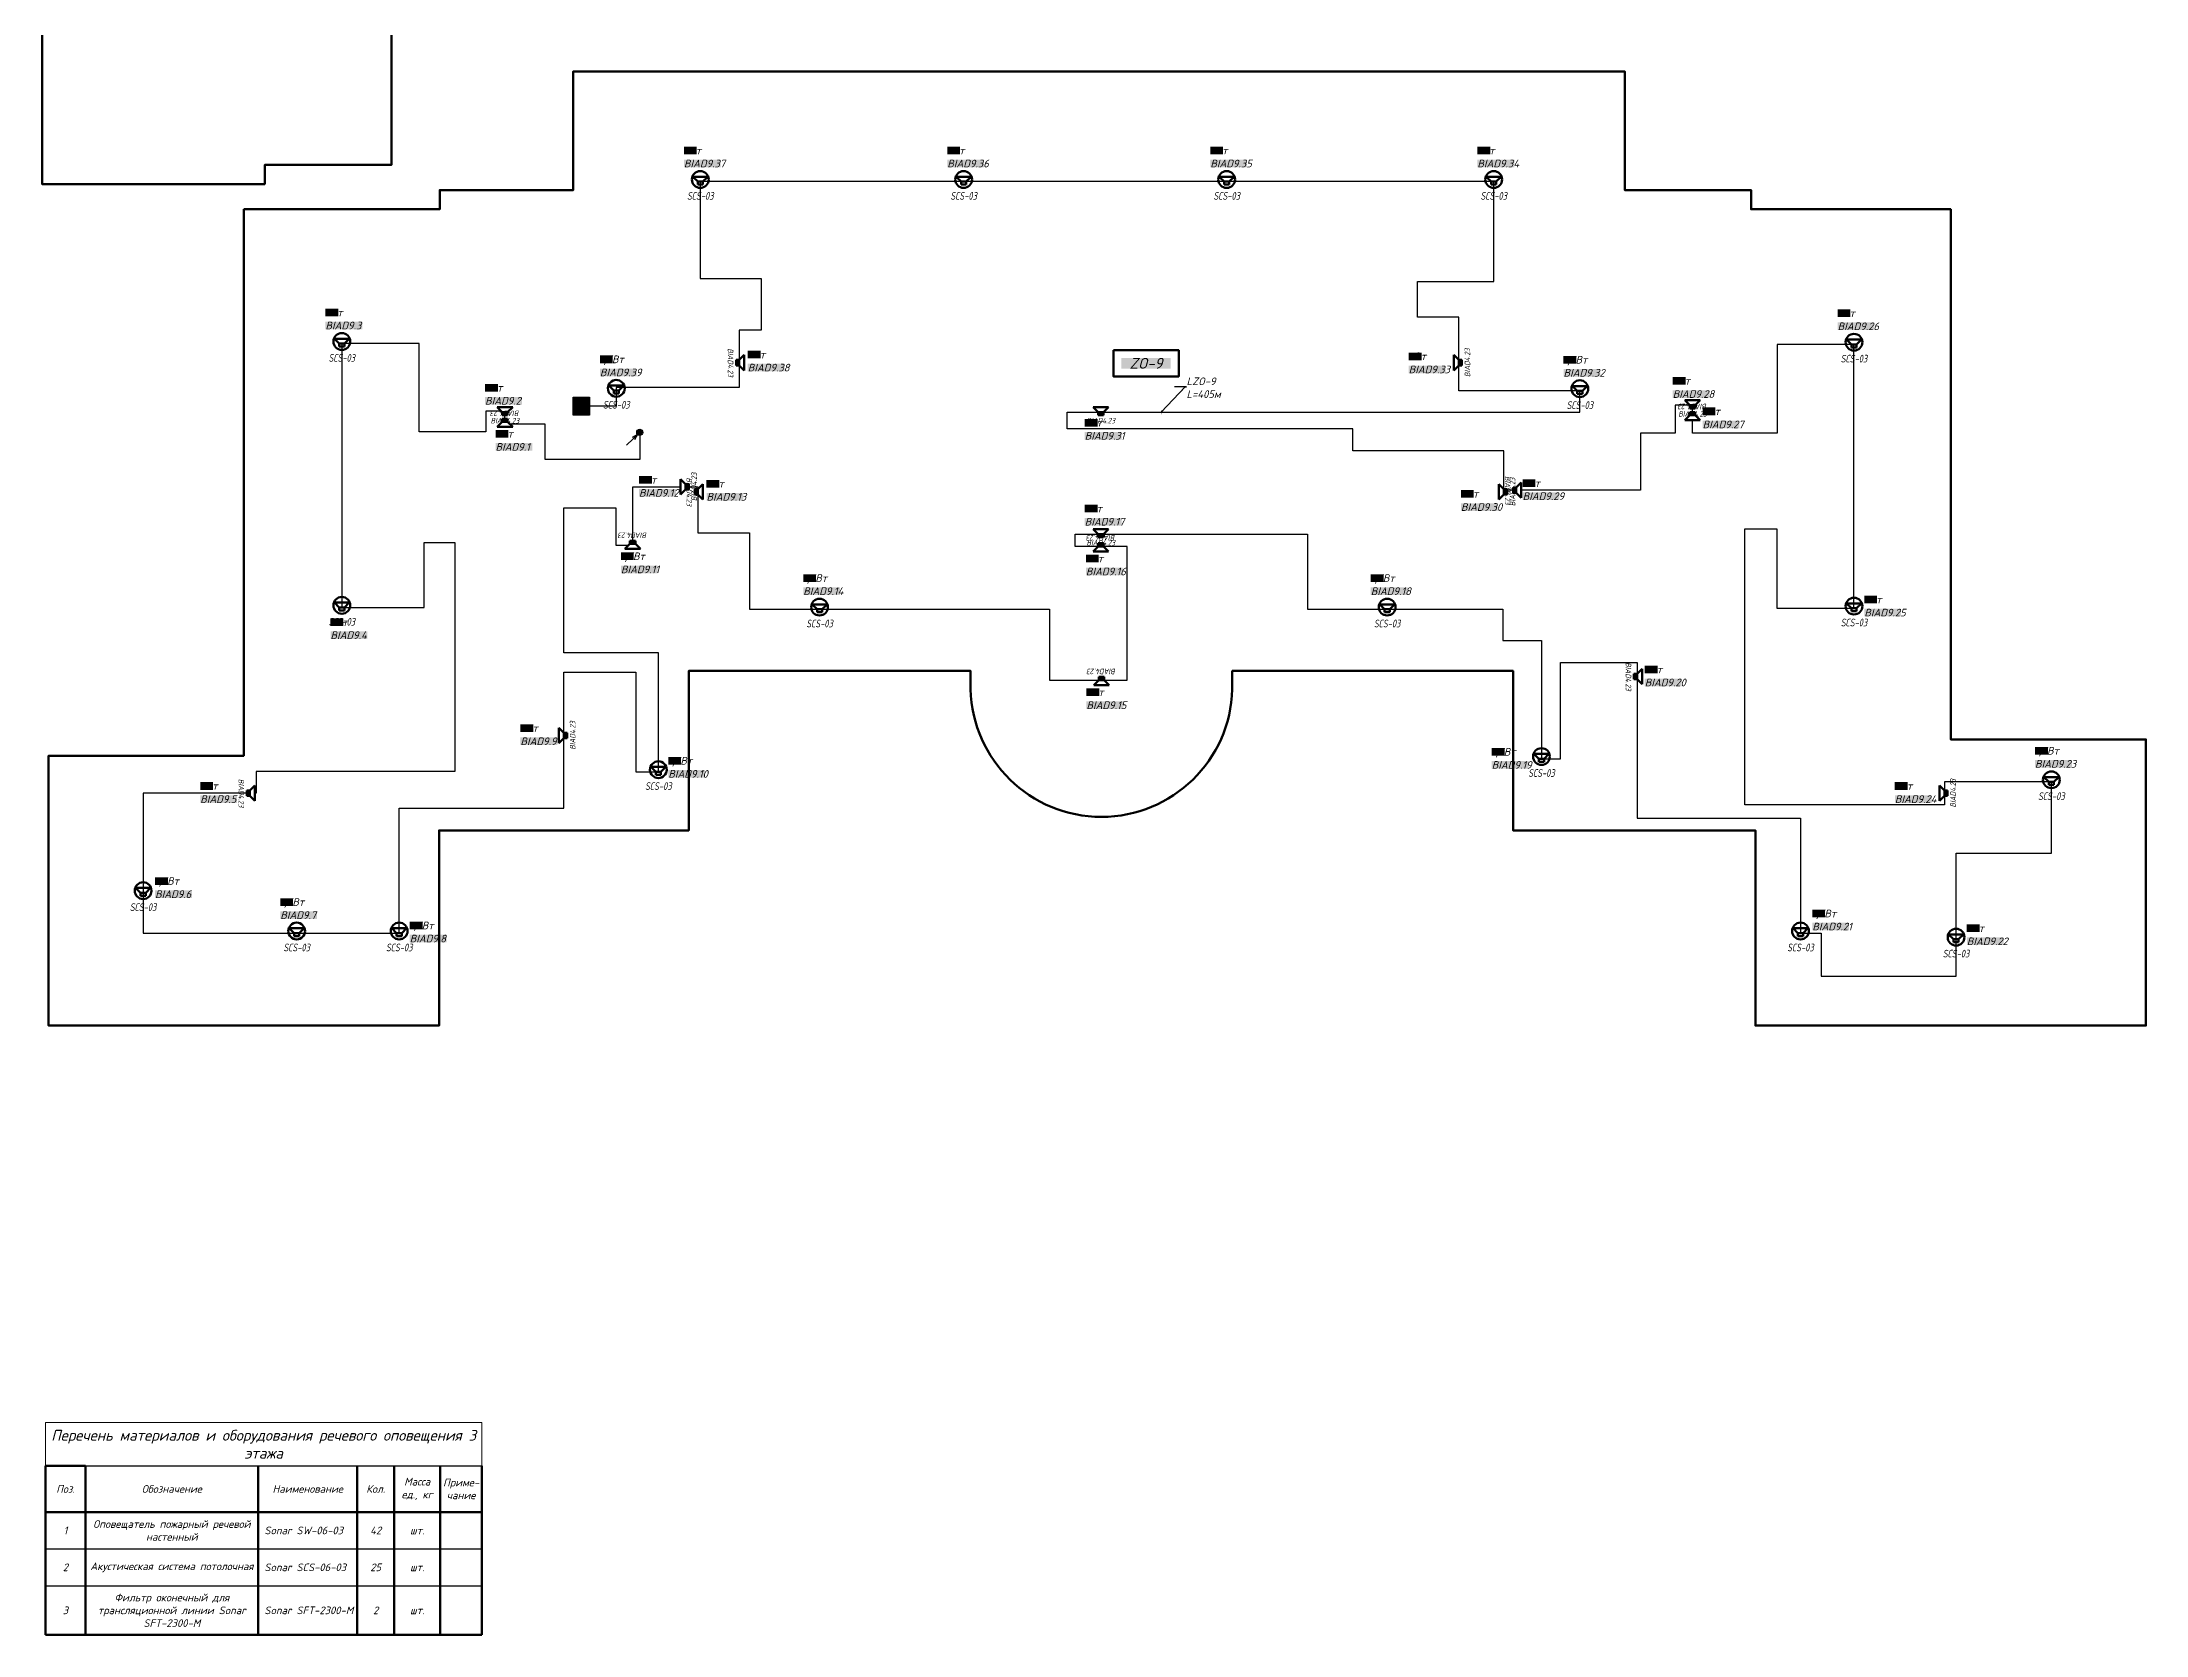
# Model space of a CAD drawing. Extents: x -152830 to 1281226, y -304852 to -2349.
# Drawn here: x 571940 to 640366, y -143858 to -92031 of the extents above; entities that cross this region are included whole.
import ezdxf
from ezdxf import colors
from ezdxf.entities.mleader import LeaderData, LeaderLine
from ezdxf.enums import TextEntityAlignment as Align
from ezdxf.math import Vec2, Vec3

# ---------------------------------------------------------------- set-up
doc = ezdxf.new("R2010")
doc.units = 0
doc.header["$LTSCALE"] = 100
doc.linetypes.add('CONTI', pattern=[0])
doc.layers.get('Defpoints').update_dxf_attribs({"color": 42})
for name, color, linetype in [('_1', 7, 'Continuous'), ('_СОУЭ_Аннотации', 7, 'Continuous'), ('ODG - Проводка', 3, 'Continuous')]:
    doc.layers.add(name, color=color, linetype=linetype)
for name, color, linetype, lineweight in [('_13_СОУЭ_линии', 5, 'Continuous', 70), ('_СОУЭ Оповещение_речевое', 7, 'Continuous', 30), ('НО Оповещатели Речь', 5, 'Continuous', 50), ('Радио', 5, 'Continuous', 30)]:
    doc.layers.add(name, color=color, linetype=linetype, lineweight=lineweight)
doc.styles.add('OlympDesign', font='isocpeui.ttf', dxfattribs={"height": 250})
doc.linetypes.add('Открыто в трубе', pattern='A,2,[1,BDG_GOST,S=1,R=0,X=0,Y=0],-4', length=6)

# ---------------------------------------------------------------- blocks, each defined once
blk = doc.blocks.new('*U105')
at = {"layer": 'НО Оповещатели Речь', "color": 5}
for p, q in [((-84, -184), (-242, -26)), ((-242, -26), (242, -26)), ((-84, -184), (84, -184)), ((-84, -281), (-84, -184)), ((84, -281), (-84, -281)), ((84, -184), (242, -26)), ((84, -281), (84, -184))]:
    blk.add_line(p, q, dxfattribs=at)
blk.add_circle((0, -114), 273, dxfattribs=at)
at = {"layer": 'Defpoints', "lineweight": 50, "ltscale": 100, "style": 'OlympDesign', "width": 0.8}
blk.add_text('SСS-03', height=250, dxfattribs=at).set_placement((0, -649), align=Align.MIDDLE_CENTER)
blk = doc.blocks.new('*U120')
at = {"layer": 'ODG - Проводка'}
h = blk.add_hatch(color=0, dxfattribs=at)
edge = h.paths.add_edge_path()
edge.add_arc((0, 0), 50, 0, 360)
at = {"layer": 'ODG - Проводка', "color": 0}
for points in [[(0, 0), (212, 212)], [(35, 35), (85, 122)], [(35, 35), (122, 85)]]:
    blk.add_lwpolyline(points, dxfattribs=at)
blk.add_circle((0, 0), 50, dxfattribs=at)
blk = doc.blocks.new('SFT-2300-М')
at = {"true_color": 0xffffff}
h = blk.add_hatch(color=7, dxfattribs=at)
h.dxf.hatch_style = 1
h.paths.add_polyline_path([(250, 292), (-274, 292), (-274, -295), (250, -295)])
at = {"layer": '_1', "lineweight": 30}
h = blk.add_hatch(color=5, dxfattribs=at)
h.dxf.hatch_style = 1
h.paths.add_polyline_path([(177, -2, 1), (-202, -2, 1)])
at = {"color": 5, "lineweight": 30}
blk.add_lwpolyline([(-274, 292), (250, 292), (250, -295), (-274, -295)], close=True, dxfattribs=at)
blk.add_circle((-12, -2), 189, dxfattribs=at)
blk = doc.blocks.new('*U104')
at = {"color": 5}
blk.add_wipeout([(-348, 366), (348, 366), (121, 140), (121, 0), (-121, 0), (-121, 140)], dxfattribs=at).dxf.layer = 'НО Оповещатели Речь'
at = {"layer": 'НО Оповещатели Речь'}
h = blk.add_hatch(color=5, dxfattribs=at)
h.dxf.hatch_style = 1
h.set_gradient(color1=(0, 0, 255), color2=(0, 0, 255), tint=1)
h.paths.add_polyline_path([(-121, 0), (121, 0), (121, 140), (-121, 140)])
at = {"layer": 'НО Оповещатели Речь', "color": 5}
for p, q in [((-121, 140), (-348, 366)), ((-348, 366), (348, 366)), ((121, 140), (-121, 140)), ((-121, 140), (-121, 0)), ((-121, 0), (121, 0)), ((121, 140), (348, 366)), ((121, 0), (121, 140))]:
    blk.add_line(p, q, dxfattribs=at)
at = {"layer": 'Defpoints', "lineweight": 50, "ltscale": 100, "style": 'OlympDesign', "width": 0.8}
blk.add_text('BIAD4.23', height=250, dxfattribs=at).set_placement((0, -250), align=Align.MIDDLE_CENTER)
blk = doc.blocks.new('_ArchTick')
at = {"color": 0, "linetype": 'ByBlock', "const_width": 0.15}
blk.add_lwpolyline([(-0.5, -0.5), (0.5, 0.5)], dxfattribs=at)
blk = doc.blocks.new('*T2332')
at = {"color": 0, "lineweight": 50, "transparency": 16777216}
for p, q in [((0, -1410), (1300, -1410)), ((0, -1410), (0, -6910)), ((1300, -1410), (1300, -6910)), ((6919, -1410), (6919, -6910)), ((10139, -1410), (10139, -6910)), ((11339, -1410), (11339, -6910)), ((12839, -1410), (12839, -6910)), ((14195, -1410), (14195, -6910)), ((0, -2910), (14195, -2910)), ((0, -6910), (14195, -6910))]:
    blk.add_line(p, q, dxfattribs=at)
at = {"color": 0, "linetype": 'ByBlock', "lineweight": -2, "transparency": 16777216}
blk.add_line((1300, -1410), (14195, -1410), dxfattribs=at)
at = {"color": 0, "transparency": 16777216}
for p, q in [((0, -4110), (1300, -4110)), ((12839, -4110), (14195, -4110)), ((0, -5310), (1300, -5310)), ((12839, -5310), (14195, -5310))]:
    blk.add_line(p, q, dxfattribs=at)
at = {"color": 0, "lineweight": -2, "transparency": 16777216}
for p, q in [((1300, -4110), (12839, -4110)), ((1300, -5310), (12839, -5310))]:
    blk.add_line(p, q, dxfattribs=at)
at = {"layer": 'Defpoints', "color": 8, "linetype": 'ByBlock', "lineweight": 0, "transparency": 16777216}
for p, q in [((0, 0), (14195, 0)), ((0, 0), (0, -1410)), ((14195, 0), (14195, -1410))]:
    blk.add_line(p, q, dxfattribs=at)
at = {"color": 0, "transparency": 16777216, "style": 'OlympDesign'}
for s, insert, char_height, width, attachment_point in [('Перечень материалов и оборудования речевого оповещения 3 этажа', (7097, -705), 350, 13794.54, 5), ('Поз.', (650, -2160), 250, 900, 5), ('Обозначение', (4110, -2160), 250, 5219.44, 5), ('Наименование', (8529, -2160), 250, 2819.56, 5), ('Кол.', (10739, -2160), 250, 800, 5), ('Масса ед., кг', (12089, -2160), 250, 1100, 5), ('Приме- чание', (13517, -2160), 250, 955.55, 5), ('1', (650, -3510), 250, 900, 5), ('Оповещатель пожарный речевой настенный ', (4110, -3510), 250, 5219.44, 5), ('Sonar SW-06-03', (7119, -3510), 250, 2819.56, 4), ('42', (10739, -3510), 250, 800, 5), ('шт.', (12089, -3510), 250, 1100, 5), ('2', (650, -4710), 250, 900, 5), ('Акустическая система потолочная', (4110, -4710), 250, 5219.44, 5), ('Sonar SCS-06-03', (7119, -4710), 250, 2819.56, 4), ('25', (10739, -4710), 250, 800, 5), ('шт.', (12089, -4710), 250, 1100, 5), ('3', (650, -6110), 250, 900, 5), ('Фильтр оконечный для трансляционной линии Sonar SFT-2300-М', (4110, -6110), 250, 5219.44, 5), ('Sonar SFT-2300-М', (7119, -6110), 250, 2819.56, 4), ('2', (10739, -6110), 250, 800, 5), ('шт.', (12089, -6110), 250, 1100, 5)]:
    blk.add_mtext(s, dxfattribs=dict(at, insert=insert, char_height=char_height, width=width, attachment_point=attachment_point))

msp = doc.modelspace()

# ---------------------------------------------------------------- linework, layer by layer
at = {"layer": '_13_СОУЭ_линии', "color": 5, "lineweight": 30}
msp.add_lwpolyline([(591379.993698, -104729.312879), (591379.993698, -105614.517572), (588306.450292, -105614.517572), (588306.450292, -104462.77254), (586995.553806, -104462.77254), (586995.553806, -104039.544259), (586378.449759, -104039.544259), (586378.449759, -104710.488257), (584202.06217, -104710.488257), (584202.06217, -101842.10538), (581688.047107, -101842.10538), (581688.047107, -110424.991239), (584366.289336, -110424.991239), (584366.289336, -108317.940808), (585370.086991, -108317.940808), (585370.086991, -115764.0038), (578900.566614, -115764.0038), (578900.566614, -116469.809546), (575225.553806, -116469.809546), (575225.553806, -121024.800488), (583555.553806, -121024.80017), (583555.553806, -116954.2123), (588915.170364, -116954.2123), (588915.170364, -112531.579539), (591247.202116, -112531.579539), (591247.202116, -115774.783311), (591984.468919, -115774.783311), (591984.468919, -111901.538775), (588915.170364, -111901.538775), (588915.170364, -107184.37465), (590605.44209, -107184.37465), (590605.44209, -108397.869036), (591148.88375, -108397.869036), (591148.88375, -106502.327286), (593270.937247, -106502.327286), (593270.937247, -107995.099545), (594949.022608, -107995.099545), (594949.022608, -110484.800488), (604707.89721, -110484.800488), (604707.89721, -112790.193014), (607230.794358, -112790.193014), (607230.794358, -108440.193014), (605543.749744, -108440.193014), (605543.749744, -108039.42613), (613097.631415, -108039.42613), (613097.631415, -110484.800488), (619450.594629, -110484.800488), (619450.594629, -111506.940094), (620705.053806, -111506.940094), (620705.053806, -115349.197954), (621324.62516, -115349.197954), (621324.62516, -112220.54568), (623815.954423, -112220.54568), (623815.954423, -117279.599897), (629130.55695, -117279.599897), (629130.55695, -121024.800488), (629806.733119, -121024.800488), (629806.733119, -122422.3337), (634190.553891, -122422.3337), (634190.553891, -118425.268568), (637290.721551, -118425.268568), (637290.721551, -116103.317216), (633815.170364, -116103.317216), (633815.170364, -116853.121326), (627319.290176, -116853.121326), (627319.290176, -107869.923433), (628359.353893, -107869.923433), (628359.353893, -110452.300488), (630870.553806, -110452.300488), (630870.553806, -101867.10538), (628371.480104, -101867.10538), (628371.480104, -104753.546466), (625620.553806, -104753.546466), (625620.553806, -103849.42613), (625054.11277, -103849.42613), (625054.11277, -104753.546466), (623930.181826, -104753.546466), (623930.181826, -106615.409951), (619485.170613, -106615.409951), (619485.170613, -105327.173261), (614567.322688, -105327.173261), (614567.322688, -104610.004083), (605283.088799, -104610.004083), (605283.088799, -104069.42613), (621955.394191, -104069.42613), (621955.394191, -103379.402478), (618017.602487, -103379.402478), (618017.602487, -100985.807929), (616669.128977, -100985.807929), (616669.128977, -99824.546389), (619153.053806, -99824.546389), (619153.053806, -96570.908533), (593348.053806, -96570.908533), (593348.053806, -99718.744487), (595330.148858, -99718.744487), (595330.148858, -101408.566448), (594613.505124, -101408.566448), (594613.505124, -103271.131138), (590615.71342, -103271.131138), (590615.71342, -103876.05772), (589739.949548, -103876.05772)], dxfattribs=at)
at = {"layer": '_СОУЭ_Аннотации', "color": 67, "linetype": 'CONTI', "lineweight": 60, "ltscale": 100, "true_color": 0x727430}
msp.add_lwpolyline([(583300.371028, -87399.809572), (583300.371028, -96027.428869), (579180.553806, -96027.428869), (579180.553806, -96649.809572), (571940.371527, -96649.853967), (571940.371028, -72484.809572)], dxfattribs=at)
msp.add_lwpolyline([(578500.540409, -97469.419356), (578500.540409, -115254.844294), (572150.464598, -115254.844294), (572150.553806, -124029.809572), (584850.553806, -124029.809572), (584850.553806, -117679.809572), (592970.553806, -117679.809572), (592970.553806, -112489.809572), (602140.122223, -112489.809572), (602140.122223, -113089.809572, 0.9753083606), (610650.251293, -113089.809572), (610650.251293, -112489.809572), (619785.553806, -112489.809572), (619785.553806, -117679.809572), (627665.553806, -117679.809572), (627665.553806, -124029.809572), (640365.553806, -124029.809572), (640365.553806, -114719.809572), (634015.553806, -114719.809572), (634015.553806, -97469.419356), (627525.553806, -97469.419356), (627525.553806, -96849.809572), (623415.553806, -96849.809572), (623415.553806, -92984.809572), (589215.553806, -92984.809572), (589215.553806, -96849.809572), (584875.553806, -96849.809572), (584875.540409, -97469.419356), (578500.553806, -97469.419356)], format="xyb", dxfattribs=at)
at = {"layer": '_СОУЭ_Аннотации', "color": 1, "linetype": 'CONTI', "lineweight": 60, "ltscale": 100}
msp.add_lwpolyline([(606781.969929, -102058.809574), (608908.225929, -102058.809574), (608908.225929, -102907.318574), (606781.969929, -102907.318574)], close=True, dxfattribs=at)

# ---------------------------------------------------------------- block references
for name, p in [('SFT-2300-М', (589489.954697, -103874.453306)), ('*T2332', (572050.553806, -136948.565035))]:
    msp.add_blockref(name, p)
at = {"layer": '_СОУЭ Оповещение_речевое', "color": 4, "lineweight": 50}
for p in [(593348.053806, -96387.230987), (601913.053806, -96387.243486), (610468.020059, -96387.230987), (619153.053806, -96387.230987), (581688.047107, -101658.427834), (630870.553806, -101683.427834), (590615.71342, -103183.224933), (621955.394191, -103195.724933), (581688.053806, -110243.622942), (597227.967278, -110301.122942), (615687.2579, -110301.122942), (630870.553806, -110268.622942), (591984.468919, -115591.105765), (620705.053806, -115165.520409), (637290.721551, -115919.63967), (575225.553806, -119528.640303), (580220.570059, -120841.122942), (583555.553806, -120841.122625), (629130.55695, -120841.122942), (634190.553891, -121041.122942)]:
    msp.add_blockref('*U105', p, dxfattribs=at)
at = {"layer": 'Радио', "xscale": 2, "yscale": 2, "zscale": 2, "rotation": 178.7329526101915}
msp.add_blockref('*U120', (591379.993698, -104729.312879), dxfattribs=at)
msp.add_blockref('*U120', (591379.993698, -104729.312879), dxfattribs=at)

# ---------------------------------------------------------------- texts
at = {"layer": '_СОУЭ_Аннотации', "color": 7, "linetype": 'Открыто в трубе', "lineweight": 60, "ltscale": 100, "style": 'OlympDesign', "bg_fill": 1, "box_fill_scale": 1, "bg_fill_color": 7, "bg_fill_true_color": 16777215, "bg_fill_transparency": 0}
for s, insert, char_height, width, attachment_point in [('3Вт', (592814.809415, -95433.32024), 250, 418.76026667, 1), ('3Вт', (601379.809415, -95433.332739), 250, 418.76026667, 1), ('3Вт', (609934.775668, -95433.32024), 250, 418.76026667, 1), ('3Вт', (618619.809415, -95433.32024), 250, 418.76026667, 1), ('3Вт', (581154.802716, -100704.517087), 250, 418.76026667, 1), ('3Вт', (630337.309415, -100729.517087), 250, 418.76026667, 1), ('1,5Вт', (590082.469029, -102229.314186), 250, 418.76026667, 1), ('ZO-9', (607845.097929, -102483.064074), 350, 1602.16185265, 5), ('6Вт', (616387.216018, -102131.775757, 0), 250, 418.76026667, 1), ('1,5Вт', (621422.1498, -102241.814186), 250, 418.76026667, 1), ('6Вт', (586348.239766, -103152.024819, 0), 250, 418.76026667, 1), ('6Вт', (624973.239766, -102932.024819, 0), 250, 418.76026667, 1), ('6Вт', (591353.445263, -106151.11784, 0), 250, 418.76026667, 1), ('6Вт', (618086.533683, -106608.641076, 0), 250, 418.76026667, 1), ('3Вт', (605851.006176, -107086.594318, 0), 250, 418.76026667, 1), ('1,5Вт', (596694.722887, -109347.212195), 250, 418.76026667, 1), ('1,5Вт', (615154.013509, -109347.212195), 250, 418.76026667, 1), ('3Вт', (631205.292885, -110044.809462), 250, 418.76026667, 1), ('3Вт', (581318.818107, -110778.108624), 250, 418.76026667, 1), ('6Вт', (587497.678228, -114230.956517, 0), 250, 418.76026667, 1), ('1,5Вт', (592306.28275, -115292.413925), 250, 418.76026667, 1), ('1,5Вт', (619087.161049, -115002.390697), 250, 418.76026667, 1), ('1,5Вт', (636757.47716, -114965.728923), 250, 418.76026667, 1), ('6Вт', (577082.678228, -116111.519438, 0), 250, 418.76026667, 1), ('6Вт', (632198.901359, -116111.519438, 0), 250, 418.76026667, 1), ('1,5Вт', (575615.379006, -119203.936573), 250, 418.76026667, 1), ('1,5Вт', (579687.325668, -119887.212195), 250, 418.76026667, 1), ('1,5Вт', (629513.659528, -120260.727031), 250, 418.76026667, 1), ('1,5Вт', (583896.474213, -120650.81366), 250, 418.76026667, 1), ('3Вт', (634538.615104, -120739.727298), 250, 418.76026667, 1)]:
    msp.add_mtext(s, dxfattribs=dict(at, insert=insert, char_height=char_height, width=width, attachment_point=attachment_point))
at = {"layer": '_СОУЭ_Аннотации', "char_height": 250, "width": 1197.06228103, "attachment_point": 1, "style": 'OlympDesign', "bg_fill": 1, "box_fill_scale": 1, "bg_fill_color": 7, "bg_fill_true_color": 16777215, "bg_fill_transparency": 0}
for s, insert in [('BIAD9.37', (592817.140307, -95858.679724, 0)), ('BIAD9.36', (601382.140307, -95858.692223, 0)), ('BIAD9.35', (609937.106561, -95858.679724, 0)), ('BIAD9.34', (618622.140307, -95858.679724, 0)), ('BIAD9.3', (581157.133609, -101129.876571, 0)), ('BIAD9.26', (630339.640307, -101154.876571, 0)), ('BIAD9.39', (590084.799922, -102654.673669, 0)), ('BIAD9.32', (621424.480693, -102667.173669, 0)), ('BIAD9.1', (586689.817756, -105078.980147, 0)), ('BIAD9.11', (590768.826092, -109063.655346, 0)), ('BIAD9.16', (605890.506065, -109132.33427, 0)), ('BIAD9.14', (596697.05378, -109772.571679, 0)), ('BIAD9.18', (615156.344401, -109772.571679, 0)), ('BIAD9.25', (631207.623777, -110470.168946, 0)), ('BIAD9.4', (581321.149, -111203.468107, 0)), ('BIAD9.15', (605908.525068, -113482.33427, 0)), ('BIAD9.19', (619089.491942, -115427.750181, 0)), ('BIAD9.23', (636759.808053, -115391.088407, 0)), ('BIAD9.10', (592308.613642, -115717.773408, 0)), ('BIAD9.6', (575617.709899, -119629.296056, 0)), ('BIAD9.7', (579689.656561, -120312.571679, 0)), ('BIAD9.8', (583898.805106, -121076.173143, 0)), ('BIAD9.21', (629515.990421, -120686.086514, 0)), ('BIAD9.22', (634540.945996, -121165.086781, 0))]:
    msp.add_mtext(s, dxfattribs=dict(at, insert=insert))

# ---------------------------------------------------------------- next in the draw order: block references
at = {"layer": '_СОУЭ Оповещение_речевое', "color": 4, "lineweight": 50, "xscale": 0.71930163509888, "yscale": 0.71930163509888, "zscale": 0.71930163509888}
for p, rotation in [((594513.121682, -102462.486493), 270), ((618117.985929, -102462.486493), 89.99999999999999), ((593170.553806, -106665.414112), 270), ((619585.554055, -106665.43631), 89.99999999999999), ((591148.88375, -108259.794563), 180), ((606395.572809, -112689.809572), 180), ((623715.570981, -112676.333739), 270), ((589015.553806, -114589.246624), 89.99999999999999), ((578600.553806, -116469.809546), 270), ((633915.553806, -116469.809546), 89.99999999999999)]:
    msp.add_blockref('*U104', p, dxfattribs=dict(at, rotation=rotation))
for p in [(586995.553806, -104169.809572), (606377.553922, -104169.809572), (625620.553806, -103949.809572), (606377.553806, -108139.809572)]:
    msp.add_blockref('*U104', p, dxfattribs=at)

# ---------------------------------------------------------------- next in the draw order: leaders
ml = msp.add_multileader_mtext('Standard')
ml.set_content('LZO-9^JL=405м', color=256, style='OlympDesign')
ml.set_leader_properties(color=256, linetype='ByLayer', lineweight=-1)
ml.set_arrow_properties(name='ARCHTICK')
ml.build(insert=Vec2(0, 0))
ml.multileader.update_dxf_attribs({"text_left_attachment_type": 6, "text_right_attachment_type": 6, "dogleg_length": 50, "arrow_head_size": 100})
ctx = ml.context
ctx.base_point, ctx.char_height, ctx.arrow_head_size, ctx.landing_gap_size, ctx.plane_origin = Vec3(609162.763842, -103243.969287), 250, 100, 0, Vec3(608171.898256, -103738.541042)
ctx.left_attachment, ctx.right_attachment = 6, 6
notes = []
notes.append((ctx, [(1, (1, 1, 0), (609112.763842, -103243.969287), (1, 0), 50, [(0, [(608338.311649, -104069.42613)], 0, [])])]))
ctx.mtext.insert, ctx.mtext.width, ctx.mtext.flow_direction = Vec3(609162.763842, -102943.969287), 383.66637116, 5
ctx.mtext.has_bg_fill, ctx.mtext.bg_color, ctx.mtext.bg_scale_factor, ctx.mtext.bg_transparency, ctx.mtext.use_window_bg_color = 1, -1027028792, 1.5, 0, 1
for ctx, leaders in notes:
    for number, flags, end, landing, length, lines in leaders:
        leader = LeaderData()
        leader.index, (leader.has_last_leader_line, leader.has_dogleg_vector, leader.attachment_direction) = number, flags
        leader.last_leader_point, leader.dogleg_vector, leader.dogleg_length = Vec3(end), Vec3(landing), length
        for number, points, colour, breaks in lines:
            line = LeaderLine()
            line.index, line.vertices, line.color, line.breaks = number, Vec3.list(points), colors.encode_raw_color(colour), breaks
            leader.lines.append(line)
        ctx.leaders.append(leader)

# ---------------------------------------------------------------- next in the draw order: block references
for p, rotation in [((625620.553806, -104069.809572), 180), ((586995.553806, -104289.814949), 180), ((592970.553806, -106502.327286), 89.99999999999999), ((619785.553806, -106615.409951), 270), ((606377.553806, -108339.809572), 180)]:
    msp.add_blockref('*U104', p, dxfattribs=dict(at, rotation=rotation))

# ---------------------------------------------------------------- next in the draw order: texts
at = {"layer": '_СОУЭ_Аннотации', "color": 7, "linetype": 'Открыто в трубе', "lineweight": 60, "ltscale": 100, "char_height": 250, "width": 418.76026667, "attachment_point": 1, "style": 'OlympDesign', "bg_fill": 1, "box_fill_scale": 1, "bg_fill_color": 7, "bg_fill_true_color": 16777215, "bg_fill_transparency": 0}
for s, insert in [('6Вт', (594891.930386, -102073.52767, 0)), ('3Вт', (605851.006292, -104291.810127, 0)), ('1,5Вт', (590766.495199, -108638.295862, 0)), ('6Вт', (624065.060384, -112318.043631, 0)), ('3Вт', (605906.194176, -113056.974787, 0))]:
    msp.add_mtext(s, dxfattribs=dict(at, insert=insert))
at = {"layer": '_СОУЭ_Аннотации', "char_height": 250, "width": 1197.06228103, "attachment_point": 1, "style": 'OlympDesign', "bg_fill": 1, "box_fill_scale": 1, "bg_fill_color": 7, "bg_fill_true_color": 16777215, "bg_fill_transparency": 0}
for s, insert in [('BIAD9.38', (594894.261279, -102498.887153, 0)), ('BIAD9.33', (616389.54691, -102557.135241, 0)), ('BIAD9.31', (605853.337185, -104717.16961)), ('BIAD9.20', (624067.391277, -112743.403115, 0)), ('BIAD9.9', (587500.00912, -114656.316, 0)), ('BIAD9.5', (577085.00912, -116536.878922, 0)), ('BIAD9.24', (632201.232251, -116536.878922, 0))]:
    msp.add_mtext(s, dxfattribs=dict(at, insert=insert))

# ---------------------------------------------------------------- next in the draw order: texts
for s, insert in [('BIAD9.2', (586350.570658, -103577.384303, 0)), ('BIAD9.28', (624975.570658, -103357.384303, 0)), ('BIAD9.27', (625948.758425, -104346.511942, 0)), ('BIAD9.12', (591355.776155, -106576.477323, 0)), ('BIAD9.13', (593551.693402, -106701.814772, 0)), ('BIAD9.29', (620094.820899, -106682.479327, 0)), ('BIAD9.30', (618088.864576, -107034.00056, 0)), ('BIAD9.17', (605853.337068, -107511.953802))]:
    msp.add_mtext(s, dxfattribs=dict(at, insert=insert))
at = {"layer": '_СОУЭ_Аннотации', "color": 7, "linetype": 'Открыто в трубе', "lineweight": 60, "ltscale": 100, "char_height": 250, "width": 418.76026667, "attachment_point": 1, "style": 'OlympDesign', "bg_fill": 1, "box_fill_scale": 1, "bg_fill_color": 7, "bg_fill_true_color": 16777215, "bg_fill_transparency": 0}
for s, insert in [('6Вт', (625946.427533, -103921.152459, 0)), ('6Вт', (586687.486864, -104653.620663, 0)), ('6Вт', (593549.36251, -106276.455289, 0)), ('6Вт', (620092.490007, -106257.119844, 0)), ('3Вт', (605888.175173, -108706.974787, 0))]:
    msp.add_mtext(s, dxfattribs=dict(at, insert=insert))

doc.saveas('drawing.dxf')
